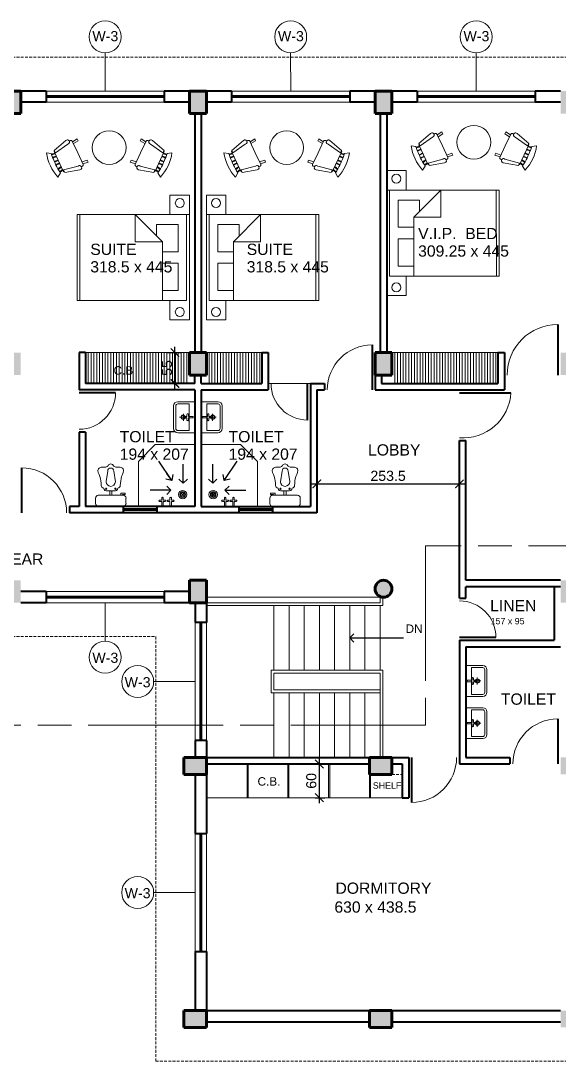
# Model space of a CAD drawing. Header units: millimetres. Extents: x -43527 to -16485, y 19062 to 36467.
# Drawn here: x -39023 to -38065, y 32264 to 34114 of the extents above; entities that cross this region are included whole.
import ezdxf

# ---------------------------------------------------------------- set-up
doc = ezdxf.new("R2010")
doc.units = ezdxf.units.MM
doc.header["$LTSCALE"] = 10
doc.header["$PDMODE"] = 35
doc.linetypes.add('ACAD_ISO08W100', pattern=[36, 24, -3, 6, -3])
doc.linetypes.add('DASHED', pattern=[0.75, 0.5, -0.25])
for name, color, linetype, lineweight in [('door', 30, 'Continuous', 15), ('elevation', 2, 'Continuous', 20), ('fur', 13, 'Continuous', 13), ('projection', 181, 'DASHED', 13), ('SEC.  LINE', 20, 'ACAD_ISO08W100', 13), ('TEXT', 6, 'Continuous', 25), ('THI.', 5, 'Continuous', 60), ('THIN', 241, 'Continuous', 5), ('THIN-2', 54, 'Continuous', 9), ('WALL', 4, 'Continuous', 40)]:
    doc.layers.add(name, color=color, linetype=linetype, lineweight=lineweight)
doc.styles.get("Standard").update_dxf_attribs({"font": 'arial.ttf', "height": 18})
doc.dimstyles.new('ISO-25', dxfattribs={"dimtxt": 2.5, "dimasz": 15, "dimexe": 10, "dimexo": 30, "dimgap": 5, "dimtad": 1, "dimdsep": 46, "dimtxsty": 'Standard', "dimblk": 'ARCHTICK', "dimcen": 2.5, "dimdle": 10, "dimadec": 1, "dimazin": 0, "dimtfac": 1, "dimtmove": 0, "dimatfit": 3, "dimldrblk": 'OPEN90', "dimfxl": 1, "dimarcsym": 0})

# ---------------------------------------------------------------- blocks, each defined once
blk = doc.blocks.new('_ArchTick')
at = {"color": 0, "linetype": 'ByBlock', "const_width": 0.15}
blk.add_lwpolyline([(-0.5, -0.5), (0.5, 0.5)], dxfattribs=at)
blk = doc.blocks.new('*D246')
at = {"layer": 'Defpoints', "color": 0, "transparency": 16777216}
for p in [(-38242.6, 33290.6), (-38496.1, 33241), (-38242.6, 33241)]:
    blk.add_point(p, dxfattribs=at)
at = {"layer": 'TEXT', "color": 0, "lineweight": -2, "transparency": 16777216}
for p, q in [((-38496.1, 33271), (-38496.1, 33300.6)), ((-38242.6, 33271), (-38242.6, 33300.6)), ((-38506.1, 33290.6), (-38232.6, 33290.6))]:
    blk.add_line(p, q, dxfattribs=at)
at = {"layer": 'TEXT', "color": 0, "lineweight": -2, "transparency": 16777216, "xscale": 15, "yscale": 15, "zscale": 15, "rotation": 180}
blk.add_blockref('_ArchTick', (-38496.1, 33290.6), dxfattribs=at)
at = {"layer": 'TEXT', "color": 0, "lineweight": -2, "transparency": 16777216, "xscale": 15, "yscale": 15, "zscale": 15}
blk.add_blockref('_ArchTick', (-38242.6, 33290.6), dxfattribs=at)
at = {"layer": 'TEXT', "color": 0, "transparency": 16777216, "insert": (-38369.4, 33304.8), "char_height": 18, "attachment_point": 5}
blk.add_mtext('253.5', dxfattribs=at)
blk = doc.blocks.new('_Open90')
at = {"color": 0, "linetype": 'ByBlock', "lineweight": -2}
for p, q in [((0, 0), (-1, 0)), ((-0.5, 0.5), (0, 0)), ((0, 0), (-0.5, -0.5))]:
    blk.add_line(p, q, dxfattribs=at)
blk = doc.blocks.new('CHAIR_ROCKING')
at = {"linetype": 'Continuous'}
for p, q in [((-9, -7.5), (-12, -18.49999)), ((-8, -4.5), (-10, -1.5)), ((-7, -7.5), (-9, -7.5)), ((-9, -18.49999), (-7, -7.5)), ((-8.23428, -6.99939), (-8.3093, -7.47958)), ((-8.23041, -7), (8.23915, -7)), ((-7.5, -4.5), (-7, -7)), ((-6.5, -7), (-7.02225, -4.43)), ((-4.5, -7), (-4.96674, -4.19951)), ((-4, -7), (-4.40532, -4.16272)), ((-1.5, -4.05012), (-1.5, -7)), ((-1, -7), (-1, -4.05012)), ((1, -7), (1, -4.04655)), ((1.5, -4.05012), (1.5, -7)), ((4, -7), (4.40187, -4.18694)), ((4.5, -7), (4.96761, -4.19437)), ((6.5, -7), (7, -4.4057)), ((7.5, -4.5), (7, -7)), ((7, -7.5), (9, -7.5)), ((9, -18.49999), (7, -7.5)), ((8, -4.5), (10, -1.5)), ((8.31071, -7.48854), (8.23449, -7.00073)), ((9, -7.5), (12, -18.49999)), ((-10.36644, -20.64523), (-10.5, -21.49999)), ((-9, -22.49999), (-9.5, -26.49999)), ((0, -22.49999), (-9.5, -22.49999)), ((-8, -26.49999), (-7.5, -22.49999)), ((0, -22.49999), (9.5, -22.49999)), ((8, -26.49999), (7.5, -22.49999)), ((9, -22.49999), (9.5, -26.49999)), ((10.5, -21.49999), (10.3575, -20.58798)), ((-9.5, -26.49999), (-8, -26.49999)), ((9.5, -26.49999), (8, -26.49999))]:
    blk.add_line(p, q, dxfattribs=at)
for centre, radius, start, end in [((0, -34.08333), 34.08333, 72.93847, 107.0615), ((0, -68.25004), 64.25, 93.92211, 97.15267), ((0, -68.25004), 64.25, 82.84733, 93.92211), ((-10.5, -18.99999), 1.58114, 161.5651, 18.43495), ((-9.5, -21.49999), 1, 180, 270), ((10.5, -18.99999), 1.58114, 161.5651, 18.43495), ((9.5, -21.49999), 1, 270, 0)]:
    blk.add_arc(centre, radius, start, end, dxfattribs=at)
blk = doc.blocks.new('BED')
at = {"layer": 'fur'}
for p, q in [((-21049, 22212.3), (-21083.7, 22212.3)), ((-21083.7, 22177.8), (-21083.7, 22212.3)), ((-21054.1, 22024.9), (-21249, 22024.9)), ((-21083.7, 22025), (-21083.7, 21990.4)), ((-21049, 21990.4), (-21083.7, 21990.4))]:
    blk.add_line(p, q, dxfattribs=at)
at = {"layer": 'fur', "lineweight": 20}
for p, q in [((-21049.1, 21990.4), (-21049, 22212.3)), ((-21049, 22177.7), (-21249, 22177.8)), ((-21249, 22177.8), (-21249, 22024.9)), ((-21244, 22024.9), (-21243.9, 22177.8)), ((-21145.5, 22177.8), (-21097.3, 22129.5)), ((-21145.5, 22177.8), (-21145.5, 22129.5)), ((-21054.1, 22177.7), (-21054.1, 22024.9)), ((-21069.3, 22160), (-21107.4, 22160)), ((-21107.4, 22160), (-21107.4, 22139.7)), ((-21069.3, 22111.5), (-21069.3, 22160)), ((-21145.5, 22129.5), (-21097.3, 22129.5)), ((-21097.3, 22129.5), (-21097.3, 22024.9)), ((-21097.3, 22111.5), (-21069.3, 22111.5)), ((-21069.3, 22091.1), (-21097.3, 22091.2)), ((-21069.4, 22042.6), (-21069.3, 22091.1)), ((-21097.3, 22042.7), (-21069.4, 22042.6))]:
    blk.add_line(p, q, dxfattribs=at)
for centre in [(-21066.2, 22198.1), (-21066.2, 22004.6)]:
    blk.add_circle(centre, 8, dxfattribs=at)
blk = doc.blocks.new('*D245')
at = {"layer": 'Defpoints', "color": 0, "transparency": 16777216}
for p in [(-38792.6, 33524.1), (-38748.4, 33524.1), (-38792.6, 33469.1)]:
    blk.add_point(p, dxfattribs=at)
at = {"layer": 'TEXT', "color": 0, "lineweight": -2, "transparency": 16777216}
for p, q in [((-38762.6, 33524.1), (-38738.4, 33524.1)), ((-38748.4, 33459.1), (-38748.4, 33534.1)), ((-38762.6, 33469.1), (-38738.4, 33469.1))]:
    blk.add_line(p, q, dxfattribs=at)
at = {"layer": 'TEXT', "color": 0, "lineweight": -2, "transparency": 16777216, "xscale": 15, "yscale": 15, "zscale": 15}
for p, rotation in [((-38748.4, 33524.1), 90), ((-38748.4, 33469.1), 270)]:
    blk.add_blockref('_ArchTick', p, dxfattribs=dict(at, rotation=rotation))
at = {"layer": 'TEXT', "color": 0, "transparency": 16777216, "insert": (-38762.6, 33496.6), "char_height": 18, "attachment_point": 5, "rotation": 90}
blk.add_mtext('55', dxfattribs=at)
blk = doc.blocks.new('WHB')
at = {"layer": 'door'}
for p, q in [((-20483.1, 21630.8), (-20483.1, 21575.8)), ((-20453.1, 21630.8), (-20483.1, 21630.8)), ((-20473.1, 21627), (-20473.1, 21579.5)), ((-20453.1, 21627), (-20473.1, 21627)), ((-20471.8, 21604.5), (-20471.8, 21608.3)), ((-20469.3, 21604.5), (-20469.3, 21608.3)), ((-20462.9, 21597), (-20462.9, 21609.5)), ((-20449.3, 21623.3), (-20449.3, 21583.3)), ((-20445.6, 21623.3), (-20445.6, 21583.3)), ((-20480.6, 21604.5), (-20480.6, 21602)), ((-20471.8, 21604.5), (-20480.6, 21604.5)), ((-20471.8, 21602), (-20480.6, 21602)), ((-20471.8, 21598.3), (-20471.8, 21602)), ((-20465.6, 21604.5), (-20469.3, 21604.5)), ((-20465.6, 21602), (-20469.3, 21602)), ((-20469.3, 21598.3), (-20469.3, 21602)), ((-20468.7, 21603.3), (-20456.2, 21603.3)), ((-20453.1, 21575.8), (-20483.1, 21575.8)), ((-20453.1, 21579.5), (-20473.1, 21579.5))]:
    blk.add_line(p, q, dxfattribs=at)
for radius in [3.75, 3.12]:
    blk.add_circle((-20462.5, 21603.3), radius, dxfattribs=at)
for centre, radius, start, end in [((-20453.1, 21623.3), 7.5, 0, 90), ((-20453.1, 21623.3), 3.75, 0, 90), ((-20470.6, 21608.3), 1.25, 0, 180), ((-20470.6, 21598.3), 1.25, 180, 0), ((-20465.6, 21603.3), 1.25, 270, 90), ((-20453.1, 21583.3), 3.75, 270, 0), ((-20453.1, 21583.3), 7.5, 270, 0)]:
    blk.add_arc(centre, radius, start, end, dxfattribs=at)
blk = doc.blocks.new('AWC')
at = {"layer": 'door'}
for p, q in [((-20360.7, 21625.6), (-20360.7, 21615.8)), ((-20311.5, 21630.5), (-20355.8, 21630.5)), ((-20306.6, 21625.6), (-20306.6, 21615.8)), ((-20311.5, 21610.9), (-20355.8, 21610.9)), ((-20335.6, 21610.9), (-20335.6, 21603.2)), ((-20331.7, 21610.9), (-20331.7, 21603.2)), ((-20325.5, 21603.2), (-20341.8, 21603.2)), ((-20341.9, 21586.8), (-20338.9, 21567.7)), ((-20328.3, 21567.7), (-20325.4, 21586.6))]:
    blk.add_line(p, q, dxfattribs=at)
blk.add_lwpolyline([(-20359.4, 21606.9), (-20359.4, 21609.5), (-20354.2, 21609.5), (-20354.2, 21610.9), (-20351.5, 21610.9), (-20351.5, 21606.9), (-20359.4, 21606.9)], dxfattribs=at)
for centre in [(-20341.8, 21599.2), (-20325.5, 21599.2)]:
    blk.add_circle(centre, 1.18, dxfattribs=at)
for centre, radius, start, end in [((-20355.8, 21625.6), 4.92, 90, 180), ((-20311.5, 21625.6), 4.92, 0, 90), ((-20355.8, 21615.8), 4.92, 180, 270), ((-20311.5, 21615.8), 4.92, 270, 0), ((-20341.8, 21599.2), 3.94, 90, 159.43), ((-20333.6, 21586.7), 8.23, 359.5306, 179.5306), ((-20325.5, 21599.2), 3.94, 20.57, 90), ((-20333.6, 21567.7), 5.31, 180, 0)]:
    blk.add_arc(centre, radius, start, end, dxfattribs=at)
at = {"layer": 'door', "extrusion": (0, 0, -1)}
blk.add_ellipse((-20333.4, 21560.8), major_axis=(-1.94, 5.59), ratio=0.948861, start_param=3.537638, end_param=4.585608, dxfattribs=at)
at = {"layer": 'door'}
blk.add_ellipse((-20333.9, 21560.8), major_axis=(1.94, 5.59), ratio=0.948861, start_param=3.537638, end_param=4.585608, dxfattribs=at)
for points in [[(-20345.5, 21600.6), (-20345.6, 21599.7), (-20346, 21597.2), (-20349.7, 21597.4), (-20351.5, 21588), (-20350.5, 21579.8), (-20359.5, 21564.7), (-20348.3, 21559.2), (-20343, 21562.3), (-20339, 21558.8), (-20338.4, 21558.2)], [(-20321.8, 21600.6), (-20321.6, 21599.7), (-20321.3, 21597.2), (-20317.5, 21597.4), (-20315.8, 21588), (-20316.8, 21579.8), (-20307.8, 21564.7), (-20318.9, 21559.2), (-20324.3, 21562.3), (-20328.2, 21558.8), (-20328.9, 21558.2)]]:
    blk.add_open_spline(points, degree=3, knots=[0, 0, 0, 0, 2.596741, 7.080952, 10.372803, 27.86475, 42.407117, 48.085065, 59.717416, 61.643023, 61.643023, 61.643023, 61.643023], dxfattribs=at)
blk = doc.blocks.new('*D406')
at = {"layer": 'Defpoints', "color": 0, "transparency": 16777216}
for p in [(-38528.9, 32792.6), (-38528.9, 32732.6), (-38491.7, 32732.6)]:
    blk.add_point(p, dxfattribs=at)
at = {"layer": 'TEXT', "color": 0, "lineweight": -2, "transparency": 16777216}
for p, q in [((-38491.7, 32802.6), (-38491.7, 32722.6)), ((-38498.9, 32792.6), (-38481.7, 32792.6)), ((-38498.9, 32732.6), (-38481.7, 32732.6))]:
    blk.add_line(p, q, dxfattribs=at)
at = {"layer": 'TEXT', "color": 0, "lineweight": -2, "transparency": 16777216, "xscale": 15, "yscale": 15, "zscale": 15}
for p, rotation in [((-38491.7, 32792.6), 90), ((-38491.7, 32732.6), 270)]:
    blk.add_blockref('_ArchTick', p, dxfattribs=dict(at, rotation=rotation))
at = {"layer": 'TEXT', "color": 0, "transparency": 16777216, "insert": (-38505.9, 32762.6), "char_height": 18, "attachment_point": 5, "rotation": 90}
blk.add_mtext('60', dxfattribs=at)

msp = doc.modelspace()

# ---------------------------------------------------------------- hatches: boundary and pattern name
at = {"layer": 'THIN'}
h = msp.add_hatch(color=256, dxfattribs=at)
h.paths.add_polyline_path([(-40042.609, 33949.114), (-40012.609, 33949.114), (-40012.609, 33989.114), (-40042.609, 33989.114)])
h.paths.add_polyline_path([(-39712.609, 33949.114), (-39682.609, 33949.114), (-39682.609, 33989.114), (-39712.609, 33989.114)])
h.paths.add_polyline_path([(-39352.609, 33989.114), (-39382.609, 33989.114), (-39382.609, 33949.114), (-39352.609, 33949.114)])
h.paths.add_polyline_path([(-39052.609, 33989.114), (-39052.609, 33949.114), (-39022.609, 33949.114), (-39022.609, 33989.114)])
h.paths.add_polyline_path([(-38692.609, 33989.114), (-38722.609, 33989.114), (-38722.609, 33949.114), (-38692.609, 33949.114)])
h.paths.add_polyline_path([(-38362.609, 33989.114), (-38392.609, 33989.114), (-38392.609, 33949.114), (-38362.609, 33949.114)])
h.paths.add_polyline_path([(-38032.609, 33989.114), (-38062.609, 33989.114), (-38062.609, 33949.114), (-38032.609, 33949.114)])
h.paths.add_polyline_path([(-37752.609, 33714.114), (-37792.609, 33714.114), (-37792.609, 33684.114), (-37752.609, 33684.114)])
h.paths.add_polyline_path([(-37752.609, 33484.114), (-37752.609, 33514.114), (-37792.609, 33514.114), (-37792.609, 33484.114)])
h.paths.add_polyline_path([(-38032.609, 33524.114), (-38062.609, 33524.114), (-38062.609, 33484.114), (-38032.609, 33484.114)])
h.paths.add_polyline_path([(-37752.609, 33119.114), (-37792.609, 33119.114), (-37792.609, 33089.114), (-37752.609, 33089.114)])
h.paths.add_polyline_path([(-37792.609, 32919.114), (-37792.609, 32889.114), (-37752.609, 32889.114), (-37752.609, 32919.114)])
h.paths.add_polyline_path([(-38032.609, 33119.114), (-38062.609, 33119.114), (-38062.609, 33079.114), (-38032.609, 33079.114)])
h.paths.add_polyline_path([(-38022.609, 32774.114), (-38022.609, 32804.114), (-38062.609, 32804.114), (-38062.609, 32774.114)])
h.paths.add_polyline_path([(-38402.609, 32804.114), (-38402.609, 32774.114), (-38362.609, 32774.114), (-38362.609, 32804.114)])
h.paths.add_polyline_path([(-38362.609, 33104.114, 1), (-38392.609, 33104.114, 1)])
h.paths.add_polyline_path([(-38692.609, 33119.114), (-38722.609, 33119.114), (-38722.609, 33079.114), (-38692.609, 33079.114)])
h.paths.add_polyline_path([(-38732.609, 32804.114), (-38732.609, 32774.114), (-38692.609, 32774.114), (-38692.609, 32804.114)])
h.paths.add_polyline_path([(-39022.609, 33079.114), (-39022.609, 33119.114), (-39052.609, 33119.114), (-39052.609, 33079.114)])
h.paths.add_polyline_path([(-39352.609, 33119.114), (-39382.609, 33119.114), (-39382.609, 33079.114), (-39352.609, 33079.114)])
h.paths.add_polyline_path([(-39712.609, 33079.114), (-39682.609, 33079.114), (-39682.609, 33119.114), (-39712.609, 33119.114)])
h.paths.add_polyline_path([(-40042.609, 33079.114), (-40012.609, 33079.114), (-40012.609, 33119.114), (-40042.609, 33119.114)])
h.paths.add_polyline_path([(-40042.609, 33484.114), (-40012.609, 33484.114), (-40012.609, 33524.114), (-40042.609, 33524.114)])
h.paths.add_polyline_path([(-39712.609, 33484.114), (-39682.609, 33484.114), (-39682.609, 33524.114), (-39712.609, 33524.114)])
h.paths.add_polyline_path([(-39382.609, 33484.114), (-39352.609, 33484.114), (-39352.609, 33524.114), (-39382.609, 33524.114)])
h.paths.add_polyline_path([(-39022.609, 33524.114), (-39052.609, 33524.114), (-39052.609, 33484.114), (-39022.609, 33484.114)])
h.paths.add_polyline_path([(-38722.609, 33484.114), (-38692.609, 33484.114), (-38692.609, 33524.114), (-38722.609, 33524.114)])
h.paths.add_polyline_path([(-38362.609, 33524.114), (-38392.609, 33524.114), (-38392.609, 33484.114), (-38362.609, 33484.114)])
h = msp.add_hatch(dxfattribs=at)
h.set_pattern_fill('HONEY', color=256, scale=0.5, style=0)
h.set_pattern_definition([(180, (-37109.8465, 34467.9788), (-2.38125, -1.374815), [1.5875, -3.175]), (300, (-37109.8465, 34467.9788), (2.3812497, -1.3748155), [1.5875, -3.175]), (240, (-37109.8465, 34467.9788), (-3e-07, -2.7496305), [-3.175, 1.5875])])
h.paths.add_polyline_path([(-38734.746, 33266.589, 1), (-38734.746, 33276.589, 1)])
h = msp.add_hatch(dxfattribs=at)
h.set_pattern_fill('HONEY', color=256, scale=0.5, style=0)
h.set_pattern_definition([(360, (-40305.3722, 34467.9788), (2.38125, -1.374815), [1.5875, -3.175]), (240, (-40305.3722, 34467.9788), (-2.3812497, -1.3748155), [1.5875, -3.175]), (300, (-40305.3722, 34467.9788), (3e-07, -2.7496305), [-3.175, 1.5875])])
h.paths.add_polyline_path([(-38680.473, 33266.589, -1), (-38680.473, 33276.589, -1)])
h = msp.add_hatch(color=256, dxfattribs=at)
h.paths.add_polyline_path([(-38692.609, 32354.114), (-38732.609, 32354.114), (-38732.609, 32324.114), (-38692.609, 32324.114)])
h.paths.add_polyline_path([(-38402.609, 32354.114), (-38402.609, 32324.114), (-38362.609, 32324.114), (-38362.609, 32354.114)])
h.paths.add_polyline_path([(-38022.609, 32354.114), (-38062.609, 32354.114), (-38062.609, 32324.114), (-38022.609, 32324.114)])

# ---------------------------------------------------------------- linework, layer by layer
at = {"layer": 'door'}
for p, q in [((-38507.609, 33469.114), (-38582.609, 33469.114)), ((-38771.914, 33261.864), (-38775.664, 33261.864)), ((-38771.914, 33265.614), (-38771.914, 33261.864)), ((-38769.414, 33265.614), (-38769.414, 33261.864)), ((-38765.664, 33261.864), (-38769.414, 33261.864)), ((-38757.304, 33261.864), (-38761.054, 33261.864)), ((-38757.304, 33265.614), (-38757.304, 33261.864)), ((-38754.804, 33265.614), (-38754.804, 33261.864)), ((-38754.804, 33261.864), (-38751.054, 33261.864)), ((-38660.414, 33261.864), (-38664.164, 33261.864)), ((-38660.414, 33265.614), (-38660.414, 33261.864)), ((-38657.914, 33265.614), (-38657.914, 33261.864)), ((-38657.914, 33261.864), (-38654.164, 33261.864)), ((-38649.554, 33261.864), (-38645.804, 33261.864)), ((-38645.804, 33265.614), (-38645.804, 33261.864)), ((-38643.304, 33265.614), (-38643.304, 33261.864)), ((-38643.304, 33261.864), (-38639.554, 33261.864)), ((-38771.914, 33259.364), (-38775.664, 33259.364)), ((-38771.914, 33250.614), (-38771.914, 33259.364)), ((-38765.664, 33259.364), (-38769.414, 33259.364)), ((-38769.414, 33250.614), (-38769.414, 33259.364)), ((-38757.304, 33259.364), (-38761.054, 33259.364)), ((-38757.304, 33250.614), (-38757.304, 33259.364)), ((-38754.804, 33259.364), (-38751.054, 33259.364)), ((-38754.804, 33250.614), (-38754.804, 33259.364)), ((-38660.414, 33259.364), (-38664.164, 33259.364)), ((-38660.414, 33250.614), (-38660.414, 33259.364)), ((-38657.914, 33250.614), (-38657.914, 33259.364)), ((-38657.914, 33259.364), (-38654.164, 33259.364)), ((-38649.554, 33259.364), (-38645.804, 33259.364)), ((-38645.804, 33250.614), (-38645.804, 33259.364)), ((-38643.304, 33250.614), (-38643.304, 33259.364)), ((-38643.304, 33259.364), (-38639.554, 33259.364)), ((-38786.324, 32939.052), (-38712.609, 32939.052))]:
    msp.add_line(p, q, dxfattribs=at)
for centre in [(-38872.671, 34085.51), (-38542.671, 34085.51), (-38212.671, 34085.51), (-38872.671, 32982.339), (-38814.765, 32939.052), (-38814.765, 32564.052)]:
    msp.add_circle(centre, 28.442, dxfattribs=at)
for centre, radius, start, end in [((-38067.609, 33484.114), 90, 90, 180), ((-38397.609, 33457.614), 80, 90, 180), ((-38512.609, 33469.114), 65, 180, 270), ((-38919.109, 33452.614), 65, 270, 360), ((-38236.109, 33457.614), 85.248, 265.627069, 356.637542), ((-39021.109, 33239.114), 80, 360, 90), ((-38775.664, 33260.614), 1.25, 90, 270), ((-38770.664, 33265.614), 1.25, 0, 180), ((-38765.664, 33260.614), 1.25, 270, 90), ((-38761.054, 33260.614), 1.25, 90, 270), ((-38756.054, 33265.614), 1.25, 0, 180), ((-38751.054, 33260.614), 1.25, 270, 90), ((-38664.164, 33260.614), 1.25, 90, 270), ((-38659.164, 33265.614), 1.25, 360, 180), ((-38654.164, 33260.614), 1.25, 270, 90), ((-38649.554, 33260.614), 1.25, 90, 270), ((-38644.554, 33265.614), 1.25, 360, 180), ((-38639.554, 33260.614), 1.25, 270, 90), ((-38242.609, 33017.614), 65, 0, 90), ((-38067.609, 32792.614), 80, 90, 180), ((-38327.609, 32804.114), 80, 270, 360)]:
    msp.add_arc(centre, radius, start, end, dxfattribs=at)
at = {"layer": 'elevation'}
for p, q in [((-38767.609, 33989.114), (-38977.609, 33989.114)), ((-38437.609, 33989.114), (-38647.609, 33989.114)), ((-38107.609, 33989.114), (-38317.609, 33989.114)), ((-38767.609, 33969.114), (-38977.609, 33969.114)), ((-38437.609, 33969.114), (-38647.609, 33969.114)), ((-38107.609, 33969.114), (-38317.609, 33969.114)), ((-38722.609, 33524.114), (-38907.609, 33524.114)), ((-38902.609, 33524.114), (-38902.609, 33469.114)), ((-38897.609, 33524.114), (-38897.609, 33469.114)), ((-38892.609, 33524.114), (-38892.609, 33469.114)), ((-38887.609, 33524.114), (-38887.609, 33469.114)), ((-38882.609, 33524.114), (-38882.609, 33469.114)), ((-38877.609, 33524.114), (-38877.609, 33469.114)), ((-38872.609, 33524.114), (-38872.609, 33469.114)), ((-38867.609, 33524.114), (-38867.609, 33469.114)), ((-38862.609, 33524.114), (-38862.609, 33469.114)), ((-38857.609, 33524.114), (-38857.609, 33469.114)), ((-38852.609, 33524.114), (-38852.609, 33469.114)), ((-38847.609, 33524.114), (-38847.609, 33469.114)), ((-38842.609, 33524.114), (-38842.609, 33469.114)), ((-38837.609, 33524.114), (-38837.609, 33469.114)), ((-38832.609, 33524.114), (-38832.609, 33469.114)), ((-38827.609, 33524.114), (-38827.609, 33469.114)), ((-38822.609, 33524.114), (-38822.609, 33469.114)), ((-38817.609, 33524.114), (-38817.609, 33469.114)), ((-38812.609, 33524.114), (-38812.609, 33469.114)), ((-38807.609, 33524.114), (-38807.609, 33469.114)), ((-38802.609, 33524.114), (-38802.609, 33469.114)), ((-38797.609, 33524.114), (-38797.609, 33469.114)), ((-38792.609, 33524.114), (-38792.609, 33469.114)), ((-38787.609, 33524.114), (-38787.609, 33469.114)), ((-38782.609, 33524.114), (-38782.609, 33469.114)), ((-38777.609, 33524.114), (-38777.609, 33469.114)), ((-38772.609, 33524.114), (-38772.609, 33469.114)), ((-38767.609, 33524.114), (-38767.609, 33469.114)), ((-38762.609, 33524.114), (-38762.609, 33469.114)), ((-38757.609, 33524.114), (-38757.609, 33469.114)), ((-38757.609, 33524.114), (-38757.609, 33469.114)), ((-38752.609, 33524.114), (-38752.609, 33469.114)), ((-38747.609, 33524.114), (-38747.609, 33469.114)), ((-38742.609, 33524.114), (-38742.609, 33469.114)), ((-38737.609, 33524.114), (-38737.609, 33469.114)), ((-38732.609, 33524.114), (-38732.609, 33469.114)), ((-38727.609, 33524.114), (-38727.609, 33469.114)), ((-38692.609, 33524.114), (-38594.109, 33524.114)), ((-38687.609, 33524.114), (-38687.609, 33469.114)), ((-38682.609, 33524.114), (-38682.609, 33469.114)), ((-38677.609, 33524.114), (-38677.609, 33469.114)), ((-38672.609, 33524.114), (-38672.609, 33469.114)), ((-38667.609, 33524.114), (-38667.609, 33469.114)), ((-38662.609, 33524.114), (-38662.609, 33469.114)), ((-38657.609, 33524.114), (-38657.609, 33469.114)), ((-38657.609, 33524.114), (-38657.609, 33469.114)), ((-38652.609, 33524.114), (-38652.609, 33469.114)), ((-38647.609, 33524.114), (-38647.609, 33469.114)), ((-38642.609, 33524.114), (-38642.609, 33469.114)), ((-38637.609, 33524.114), (-38637.609, 33469.114)), ((-38632.609, 33524.114), (-38632.609, 33469.114)), ((-38627.609, 33524.114), (-38627.609, 33469.114)), ((-38622.609, 33524.114), (-38622.609, 33469.114)), ((-38617.609, 33524.114), (-38617.609, 33469.114)), ((-38612.609, 33524.114), (-38612.609, 33469.114)), ((-38607.609, 33524.114), (-38607.609, 33469.114)), ((-38602.609, 33524.114), (-38602.609, 33469.114)), ((-38597.609, 33524.114), (-38597.609, 33469.114)), ((-38362.609, 33524.114), (-38174.109, 33524.114)), ((-38357.609, 33524.114), (-38357.609, 33469.114)), ((-38352.609, 33524.114), (-38352.609, 33469.114)), ((-38347.609, 33524.114), (-38347.609, 33469.114)), ((-38342.609, 33524.114), (-38342.609, 33469.114)), ((-38337.609, 33524.114), (-38337.609, 33469.114)), ((-38332.609, 33524.114), (-38332.609, 33469.114)), ((-38327.609, 33524.114), (-38327.609, 33469.114)), ((-38322.609, 33524.114), (-38322.609, 33469.114)), ((-38317.609, 33524.114), (-38317.609, 33469.114)), ((-38312.609, 33524.114), (-38312.609, 33469.114)), ((-38307.609, 33524.114), (-38307.609, 33469.114)), ((-38302.609, 33524.114), (-38302.609, 33469.114)), ((-38297.609, 33524.114), (-38297.609, 33469.114)), ((-38292.609, 33524.114), (-38292.609, 33469.114)), ((-38287.609, 33524.114), (-38287.609, 33469.114)), ((-38282.609, 33524.114), (-38282.609, 33469.114)), ((-38277.609, 33524.114), (-38277.609, 33469.114)), ((-38272.609, 33524.114), (-38272.609, 33469.114)), ((-38267.609, 33524.114), (-38267.609, 33469.114)), ((-38262.609, 33524.114), (-38262.609, 33469.114)), ((-38257.609, 33524.114), (-38257.609, 33469.114)), ((-38252.609, 33524.114), (-38252.609, 33469.114)), ((-38247.609, 33524.114), (-38247.609, 33469.114)), ((-38242.609, 33524.114), (-38242.609, 33469.114)), ((-38237.609, 33524.114), (-38237.609, 33469.114)), ((-38232.609, 33524.114), (-38232.609, 33469.114)), ((-38227.609, 33524.114), (-38227.609, 33469.114)), ((-38222.609, 33524.114), (-38222.609, 33469.114)), ((-38217.609, 33524.114), (-38217.609, 33469.114)), ((-38212.609, 33524.114), (-38212.609, 33469.114)), ((-38207.609, 33524.114), (-38207.609, 33469.114)), ((-38202.609, 33524.114), (-38202.609, 33469.114)), ((-38197.609, 33524.114), (-38197.609, 33469.114)), ((-38192.609, 33524.114), (-38192.609, 33469.114)), ((-38187.609, 33524.114), (-38187.609, 33469.114)), ((-38182.609, 33524.114), (-38182.609, 33469.114)), ((-38177.609, 33524.114), (-38177.609, 33469.114)), ((-38767.609, 33099.114), (-38977.609, 33099.114)), ((-38767.609, 33079.114), (-38977.609, 33079.114)), ((-38383.609, 33089.147), (-38692.609, 33089.147)), ((-38383.609, 33079.114), (-38692.609, 33079.114)), ((-38383.609, 33079.114), (-38383.609, 33090.366)), ((-38378.609, 33074.114), (-38378.609, 33089.147)), ((-38378.609, 33074.114), (-38692.609, 33074.114)), ((-38572.609, 33074.114), (-38572.609, 32959.114)), ((-38545.609, 32959.114), (-38545.609, 33074.114)), ((-38518.609, 33074.114), (-38518.609, 32959.114)), ((-38491.609, 33074.114), (-38491.609, 32959.114)), ((-38464.609, 33074.114), (-38464.609, 32959.114)), ((-38437.609, 33074.114), (-38437.609, 32959.114)), ((-38410.609, 33074.114), (-38410.609, 32959.114)), ((-38383.609, 33074.114), (-38383.609, 32959.114)), ((-38712.609, 33044.114), (-38712.609, 32834.114)), ((-38692.609, 33044.114), (-38692.609, 32834.114)), ((-38378.609, 32959.114), (-38577.609, 32959.114)), ((-38577.609, 32959.114), (-38577.609, 32919.114)), ((-38383.609, 32954.114), (-38572.609, 32954.114)), ((-38572.609, 32954.114), (-38572.609, 32924.114)), ((-38383.609, 32954.114), (-38383.609, 32919.114)), ((-38378.609, 32959.114), (-38378.609, 32804.114)), ((-38383.609, 32919.114), (-38577.609, 32919.114)), ((-38383.609, 32924.114), (-38572.609, 32924.114)), ((-38572.609, 32919.114), (-38572.609, 32804.114)), ((-38545.609, 32919.114), (-38545.609, 32804.114)), ((-38518.609, 32919.114), (-38518.609, 32804.114)), ((-38491.609, 32919.114), (-38491.609, 32804.114)), ((-38464.609, 32919.114), (-38464.609, 32804.114)), ((-38437.609, 32919.114), (-38437.609, 32804.114)), ((-38410.609, 32919.114), (-38410.609, 32804.114)), ((-38383.609, 32919.114), (-38383.609, 32804.114)), ((-38620.109, 32732.614), (-38620.109, 32792.614)), ((-38618.209, 32732.614), (-38618.209, 32792.614)), ((-38547.609, 32732.614), (-38547.609, 32792.614)), ((-38545.709, 32732.614), (-38545.709, 32792.614)), ((-38475.109, 32732.614), (-38475.109, 32792.614)), ((-38473.209, 32732.614), (-38473.209, 32792.614)), ((-38402.609, 32774.114), (-38402.609, 32732.614)), ((-38400.709, 32774.114), (-38400.709, 32732.614)), ((-38692.609, 32732.614), (-38402.609, 32732.614)), ((-38402.609, 32732.614), (-38400.709, 32732.614)), ((-38400.709, 32732.614), (-38344.109, 32732.614)), ((-38712.609, 32669.114), (-38712.609, 32459.114)), ((-38692.609, 32669.114), (-38692.609, 32459.114))]:
    msp.add_line(p, q, dxfattribs=at)
at = {"layer": 'fur'}
for centre in [(-38216.878, 33898.044), (-38865.433, 33888.446), (-38549.786, 33888.446)]:
    msp.add_circle(centre, 30, dxfattribs=at)
at = {"layer": 'projection'}
for p, q in [((-40102.609, 34049.114), (-37972.609, 34049.114)), ((-40222.609, 33019.114), (-38782.609, 33019.114)), ((-38782.609, 33019.114), (-38782.609, 32264.114)), ((-38362.609, 32774.114), (-38344.109, 32774.114)), ((-38782.609, 32264.114), (-37972.609, 32264.114))]:
    msp.add_line(p, q, dxfattribs=at)
at = {"layer": 'SEC.  LINE'}
for p, q in [((-37159.461, 33180.364), (-38302.609, 33180.364)), ((-38302.609, 33180.364), (-38302.609, 32861.614)), ((-38302.609, 32861.614), (-40267.352, 32861.614))]:
    msp.add_line(p, q, dxfattribs=at)
at = {"layer": 'THI.'}
for p, q in [((-39052.609, 33989.114), (-39022.609, 33989.114)), ((-39022.609, 33989.114), (-39022.609, 33949.114)), ((-38722.609, 33989.114), (-38722.609, 33949.114)), ((-38692.609, 33989.114), (-38722.609, 33989.114)), ((-38692.609, 33989.114), (-38692.609, 33949.114)), ((-38392.609, 33989.114), (-38392.609, 33949.114)), ((-38362.609, 33989.114), (-38392.609, 33989.114)), ((-38362.609, 33989.114), (-38362.609, 33949.114)), ((-38977.609, 33979.114), (-38767.609, 33979.114)), ((-38647.609, 33979.114), (-38437.609, 33979.114)), ((-38317.609, 33979.114), (-38107.609, 33979.114)), ((-39052.609, 33949.114), (-39022.609, 33949.114)), ((-38692.609, 33949.114), (-38722.609, 33949.114)), ((-38362.609, 33949.114), (-38392.609, 33949.114)), ((-38722.609, 33524.114), (-38722.609, 33484.114)), ((-38692.609, 33524.114), (-38722.609, 33524.114)), ((-38692.609, 33524.114), (-38692.609, 33484.114)), ((-38692.609, 33524.114), (-38692.609, 33484.114)), ((-38392.609, 33524.114), (-38392.609, 33484.114)), ((-38362.609, 33524.114), (-38392.609, 33524.114)), ((-38362.609, 33524.114), (-38362.609, 33484.114)), ((-38692.609, 33484.114), (-38722.609, 33484.114)), ((-38362.609, 33484.114), (-38392.609, 33484.114)), ((-38780.484, 33244.864), (-38840.484, 33244.864)), ((-38574.734, 33244.864), (-38634.734, 33244.864)), ((-38722.609, 33119.114), (-38722.609, 33079.114)), ((-38692.609, 33119.114), (-38722.609, 33119.114)), ((-38692.609, 33119.114), (-38692.609, 33079.114)), ((-38977.609, 33089.114), (-38767.609, 33089.114)), ((-38692.609, 33079.114), (-38722.609, 33079.114)), ((-38702.609, 32834.114), (-38702.609, 33044.114)), ((-38732.609, 32804.114), (-38732.609, 32774.114)), ((-38692.609, 32804.114), (-38732.609, 32804.114)), ((-38692.609, 32804.114), (-38692.609, 32774.114)), ((-38402.609, 32804.114), (-38402.609, 32774.114)), ((-38362.609, 32804.114), (-38402.609, 32804.114)), ((-38362.609, 32804.114), (-38362.609, 32774.114)), ((-38692.609, 32774.114), (-38732.609, 32774.114)), ((-38362.609, 32774.114), (-38402.609, 32774.114)), ((-38702.609, 32459.114), (-38702.609, 32669.114)), ((-38732.609, 32354.114), (-38732.609, 32324.114)), ((-38692.609, 32354.114), (-38732.609, 32354.114)), ((-38692.609, 32354.114), (-38692.609, 32324.114)), ((-38362.609, 32354.114), (-38402.609, 32354.114)), ((-38402.609, 32354.114), (-38402.609, 32324.114)), ((-38362.609, 32354.114), (-38362.609, 32324.114)), ((-38692.609, 32324.114), (-38732.609, 32324.114)), ((-38362.609, 32324.114), (-38402.609, 32324.114))]:
    msp.add_line(p, q, dxfattribs=at)
msp.add_circle((-38377.609, 33104.114), 15, dxfattribs=at)
at = {"layer": 'THIN'}
for p, q in [((-38872.609, 33989.114), (-38872.732, 34057.068)), ((-38542.609, 33989.114), (-38542.732, 34057.068)), ((-38212.609, 33989.114), (-38212.732, 34057.068)), ((-38872.609, 33079.114), (-38872.732, 33010.78)), ((-38712.609, 32564.114), (-38786.324, 32563.982))]:
    msp.add_line(p, q, dxfattribs=at)
for centre, radius in [((-38734.746, 33271.589), 7.5), ((-38680.473, 33271.589), 7.5), ((-38734.746, 33271.589), 5), ((-38680.473, 33271.589), 5)]:
    msp.add_circle(centre, radius, dxfattribs=at)
at = {"layer": 'THIN-2'}
for p, q in [((-38813.359, 33330.614), (-38783.359, 33360.614)), ((-38713.359, 33360.614), (-38783.359, 33360.614)), ((-38701.859, 33360.614), (-38631.859, 33360.614)), ((-38631.859, 33360.614), (-38601.859, 33330.614)), ((-38813.359, 33250.614), (-38813.359, 33330.614)), ((-38601.859, 33250.614), (-38601.859, 33330.614))]:
    msp.add_line(p, q, dxfattribs=at)
at = {"layer": 'WALL'}
for p, q in [((-38977.609, 33989.114), (-39022.609, 33989.114)), ((-38977.609, 33989.114), (-38977.609, 33969.114)), ((-38767.609, 33989.114), (-38767.609, 33969.114)), ((-38722.609, 33989.114), (-38767.609, 33989.114)), ((-38647.609, 33989.114), (-38692.609, 33989.114)), ((-38647.609, 33989.114), (-38647.609, 33969.114)), ((-38392.609, 33989.114), (-38437.609, 33989.114)), ((-38437.609, 33989.114), (-38437.609, 33969.114)), ((-38317.609, 33989.114), (-38362.609, 33989.114)), ((-38317.609, 33989.114), (-38317.609, 33969.114)), ((-38107.609, 33989.114), (-38107.609, 33969.114)), ((-38062.609, 33989.114), (-38107.609, 33989.114)), ((-38977.609, 33969.114), (-39022.609, 33969.114)), ((-38722.609, 33969.114), (-38767.609, 33969.114)), ((-38647.609, 33969.114), (-38692.609, 33969.114)), ((-38392.609, 33969.114), (-38437.609, 33969.114)), ((-38317.609, 33969.114), (-38362.609, 33969.114)), ((-38062.609, 33969.114), (-38107.609, 33969.114)), ((-38713.359, 33949.114), (-38713.359, 33524.114)), ((-38701.859, 33949.114), (-38701.859, 33524.114)), ((-38383.359, 33949.114), (-38383.359, 33524.114)), ((-38371.859, 33949.114), (-38371.859, 33524.114)), ((-38067.609, 33574.114), (-38067.609, 33484.114)), ((-38397.609, 33537.614), (-38397.609, 33457.614)), ((-38919.109, 33524.114), (-38919.109, 33457.614)), ((-38907.609, 33524.114), (-38919.109, 33524.114)), ((-38907.609, 33524.114), (-38907.609, 33469.114)), ((-38594.109, 33524.114), (-38582.609, 33524.114)), ((-38594.109, 33524.114), (-38594.109, 33469.114)), ((-38582.609, 33524.114), (-38582.609, 33457.614)), ((-38174.109, 33524.114), (-38174.109, 33469.114)), ((-38174.109, 33524.114), (-38162.609, 33524.114)), ((-38162.609, 33524.114), (-38162.609, 33457.614)), ((-38713.359, 33469.114), (-38713.359, 33484.114)), ((-38701.859, 33469.114), (-38701.859, 33484.114)), ((-38392.609, 33484.114), (-38392.609, 33457.614)), ((-38381.109, 33484.114), (-38381.109, 33469.114)), ((-38713.359, 33469.114), (-38907.609, 33469.114)), ((-38701.859, 33469.114), (-38594.109, 33469.114)), ((-38512.609, 33404.114), (-38512.609, 33469.114)), ((-38507.609, 33469.114), (-38507.609, 33250.614)), ((-38507.609, 33469.114), (-38496.109, 33469.114)), ((-38496.109, 33469.114), (-38482.609, 33469.114)), ((-38482.609, 33469.114), (-38482.609, 33457.614)), ((-38381.109, 33469.114), (-38174.109, 33469.114)), ((-38713.359, 33457.614), (-38919.109, 33457.614)), ((-38854.109, 33452.614), (-38919.109, 33452.614)), ((-38713.359, 33457.614), (-38713.359, 33250.614)), ((-38701.859, 33457.614), (-38701.859, 33250.614)), ((-38701.859, 33457.614), (-38582.609, 33457.614)), ((-38496.109, 33457.614), (-38496.109, 33239.114)), ((-38496.109, 33457.614), (-38482.609, 33457.614)), ((-38392.609, 33457.614), (-38162.609, 33457.614)), ((-38242.609, 33452.614), (-38151.008, 33452.614)), ((-38919.109, 33382.614), (-38919.109, 33250.614)), ((-38907.609, 33382.614), (-38919.109, 33382.614)), ((-38907.609, 33382.614), (-38907.609, 33250.614)), ((-38242.609, 33239.114), (-38242.609, 33367.614)), ((-38242.609, 33367.614), (-38231.109, 33367.614)), ((-38231.109, 33250.614), (-38231.109, 33367.614)), ((-39021.109, 33319.114), (-39021.109, 33239.114)), ((-38936.109, 33250.614), (-38936.109, 33239.114)), ((-38919.109, 33250.614), (-38936.109, 33250.614)), ((-38713.359, 33250.614), (-38907.609, 33250.614)), ((-38840.484, 33250.614), (-38840.484, 33239.114)), ((-38840.484, 33250.614), (-38840.484, 33239.114)), ((-38780.484, 33250.614), (-38780.484, 33239.114)), ((-38701.859, 33250.614), (-38507.609, 33250.614)), ((-38634.734, 33250.614), (-38634.734, 33239.114)), ((-38574.734, 33250.614), (-38574.734, 33239.114)), ((-38231.109, 33119.114), (-38231.109, 33250.614)), ((-38702.609, 33239.114), (-38936.109, 33239.114)), ((-38496.109, 33239.114), (-38713.359, 33239.114)), ((-38242.609, 33087.614), (-38242.609, 33239.114)), ((-38062.609, 33119.114), (-38231.109, 33119.114)), ((-38977.609, 33099.114), (-39022.609, 33099.114)), ((-38977.609, 33099.114), (-38977.609, 33079.114)), ((-38722.609, 33099.114), (-38767.609, 33099.114)), ((-38767.609, 33099.114), (-38767.609, 33079.114)), ((-38062.609, 33107.614), (-38231.109, 33107.614)), ((-38231.109, 33087.614), (-38231.109, 33107.614)), ((-38074.109, 33107.614), (-38074.109, 33012.614)), ((-38977.609, 33079.114), (-39022.609, 33079.114)), ((-38722.609, 33079.114), (-38767.609, 33079.114)), ((-38712.609, 33079.114), (-38712.609, 33044.114)), ((-38692.609, 33079.114), (-38692.609, 33044.114)), ((-38242.609, 33087.614), (-38231.109, 33087.614)), ((-38692.609, 33044.114), (-38712.609, 33044.114)), ((-38177.609, 33017.614), (-38242.609, 33017.614)), ((-38242.609, 33012.614), (-38242.609, 32792.614)), ((-38242.609, 33012.614), (-38074.109, 33012.614)), ((-38231.109, 33001.114), (-38231.109, 32804.114)), ((-38231.109, 33001.114), (-38062.609, 33001.114)), ((-38067.609, 32872.614), (-38067.609, 32792.614)), ((-38692.609, 32834.114), (-38712.609, 32834.114)), ((-38712.609, 32834.114), (-38712.609, 32804.114)), ((-38692.609, 32834.114), (-38692.609, 32804.114)), ((-38692.609, 32804.114), (-38402.609, 32804.114)), ((-38362.609, 32804.114), (-38332.609, 32804.114)), ((-38332.609, 32804.114), (-38332.609, 32792.614)), ((-38327.609, 32804.114), (-38327.609, 32724.114)), ((-38231.109, 32804.114), (-38152.609, 32804.114)), ((-38152.609, 32804.114), (-38152.609, 32792.614)), ((-38692.609, 32792.614), (-38402.609, 32792.614)), ((-38362.609, 32792.614), (-38344.109, 32792.614)), ((-38344.109, 32792.614), (-38344.109, 32732.614)), ((-38332.609, 32792.614), (-38332.609, 32732.614)), ((-38242.609, 32792.614), (-38152.609, 32792.614)), ((-38712.609, 32774.114), (-38712.609, 32669.114)), ((-38692.609, 32774.114), (-38692.609, 32669.114)), ((-38344.109, 32732.614), (-38332.609, 32732.614)), ((-38712.609, 32669.114), (-38692.609, 32669.114)), ((-38712.609, 32459.114), (-38712.609, 32354.114)), ((-38712.609, 32459.114), (-38692.609, 32459.114)), ((-38692.609, 32459.114), (-38692.609, 32354.114)), ((-38692.609, 32354.114), (-38402.609, 32354.114)), ((-38362.609, 32354.114), (-38062.609, 32354.114)), ((-38692.609, 32334.114), (-38402.609, 32334.114)), ((-38362.609, 32334.114), (-38062.609, 32334.114))]:
    msp.add_line(p, q, dxfattribs=at)

# ---------------------------------------------------------------- block references
at = {"layer": 'door', "xscale": -1, "rotation": 1.406874616804998e-11}
for p in [(-59420.882, 11635.261), (-59741.632, 11591.75)]:
    msp.add_blockref('BED', p, dxfattribs=at)
at = {"layer": 'door', "rotation": 359.999999999986}
msp.add_blockref('BED', (-17673.587, 11591.75), dxfattribs=at)
at = {"layer": 'fur'}
for p, xscale, yscale, zscale, rotation in [((-38970.088, 33856.226), 2.400000000002005, 2.400000000002005, 2.400000000002005, 115.3126618784616), ((-38760.777, 33856.226), -2.400000000002005, 2.400000000001455, 2.4, 244.6873381215103), ((-38654.442, 33856.226), 2.400000000002005, 2.400000000002005, 2.400000000002005, 115.3126618784897), ((-38445.13, 33856.226), -2.400000000002005, 2.400000000001455, 2.4, 244.6873381215384), ((-38321.533, 33868.53), 2.400000000002005, 2.400000000002005, 2.400000000002005, 115.3126618784897), ((-38112.222, 33868.53), -2.400000000002005, 2.400000000001455, 2.4, 244.6873381215384)]:
    msp.add_blockref('CHAIR_ROCKING', p, dxfattribs=dict(at, xscale=xscale, yscale=yscale, zscale=zscale, rotation=rotation))
at = {"layer": 'WALL', "xscale": -1}
for name, p, rotation in [('WHB', (-59196.435, 11805.845), 359.9999999999931), ('AWC', (-18218.976, 54881.157), 179.9999999999963)]:
    msp.add_blockref(name, p, dxfattribs=dict(at, rotation=rotation))
at = {"layer": 'WALL'}
for name, p, rotation in [('WHB', (-18218.783, 11805.845), 3.277378368693462e-12), ('AWC', (-59196.243, 54881.157), 180)]:
    msp.add_blockref(name, p, dxfattribs=dict(at, rotation=rotation))
for p in [(-17748.033, 11336.845), (-17748.033, 11261.845)]:
    msp.add_blockref('WHB', p, dxfattribs=at)

# ---------------------------------------------------------------- texts
at = {"layer": 'elevation'}
for p in [(-38895.341, 34077.693), (-38565.341, 34077.693), (-38235.341, 34077.693), (-38895.341, 32972.4), (-38837.953, 32928.938), (-38837.953, 32553.938)]:
    msp.add_text('W-3', height=18, dxfattribs=at).set_placement(p)
at = {"layer": 'TEXT'}
for s, height, p in [('V.I.P.  BED', 20, (-38316, 33725.712)), ('SUITE', 20, (-38899.045, 33697.613)), ('SUITE', 20, (-38620.821, 33697.613)), ('309.25 x 445', 20, (-38316, 33694.659)), ('318.5 x 445', 20, (-38899.045, 33666.56)), ('318.5 x 445', 20, (-38620.821, 33666.56)), ('C.B', 15, (-38857.609, 33484.764)), ('TOILET', 20, (-38846.657, 33364.551)), ('TOILET', 20, (-38653.087, 33364.551)), ('194 x 207', 20, (-38846.657, 33333.499)), ('194 x 207', 20, (-38653.087, 33333.499)), ('LOBBY', 20, (-38405.081, 33340.986)), ('1.20 M  WIDE  CLEAR', 20, (-39264.974, 33146.868)), ('LINEN', 20, (-38187.883, 33063.888)), ('DN', 15, (-38338.265, 33025.622)), ('157 x 95', 11.25, (-38187.013, 33040.97)), ('TOILET', 20, (-38168.749, 32897.891)), ('C.B.', 15, (-38601.613, 32754.048)), ('SHELF', 11.25, (-38396.574, 32748.7)), ('DORMITORY', 20, (-38463.014, 32561.729)), ('630 x 438.5', 20, (-38464.906, 32528.189))]:
    msp.add_text(s, height=height, dxfattribs=at).set_placement(p)

# ---------------------------------------------------------------- dimensions: what is measured, and where the dimension line sits
for base, p1, p2, picture, middle in [((-38748.408, 33524.114), (-38792.609, 33469.114), (-38792.609, 33524.114), '*D245', (-38762.561, 33496.614)), ((-38491.747, 32732.614), (-38528.929, 32792.614), (-38528.929, 32732.614), '*D406', (-38505.937, 32762.614))]:
    dim = msp.add_linear_dim(base=base, p1=p1, p2=p2, angle=90, dimstyle='ISO-25', dxfattribs=at)
    dim.commit()
    dim.dimension.update_dxf_attribs({"geometry": picture, "text_midpoint": middle})
dim = msp.add_linear_dim(base=(-38242.609, 33290.573), p1=(-38496.109, 33240.989), p2=(-38242.609, 33240.989), dimstyle='ISO-25', dxfattribs=at)
dim.commit()
dim.dimension.update_dxf_attribs({"geometry": '*D246', "text_midpoint": (-38369.359, 33304.769)})

# ---------------------------------------------------------------- leaders
at = {"layer": 'elevation'}
msp.add_leader([(-38437.609, 33016.614), (-38341.881, 33016.614)], dimstyle='ISO-25', override={"dimgap": 5, "dimtad": 0}, dxfattribs=at)
at = {"layer": 'THIN'}
for points, override in [([(-38754.274, 33296.655), (-38777.275, 33330.823)], {"dimgap": 2, "dimtad": 0}), ([(-38733.836, 33291.625), (-38733.836, 33325.481)], {"dimgap": 2, "dimtad": 0}), ([(-38681.383, 33291.625), (-38681.383, 33325.481)], {"dimgap": 2, "dimtad": 0}), ([(-38660.945, 33296.655), (-38637.944, 33330.823)], {"dimgap": 2, "dimtad": 0}), ([(-38755.674, 33279.127), (-38792.594, 33279.127)], {"dimgap": 5, "dimtad": 0, "dimtmove": 1}), ([(-38659.545, 33279.127), (-38622.625, 33279.127)], {"dimgap": 5, "dimtad": 0, "dimtmove": 1})]:
    msp.add_leader(points, dimstyle='ISO-25', override=override, dxfattribs=at)

doc.saveas('drawing.dxf')
